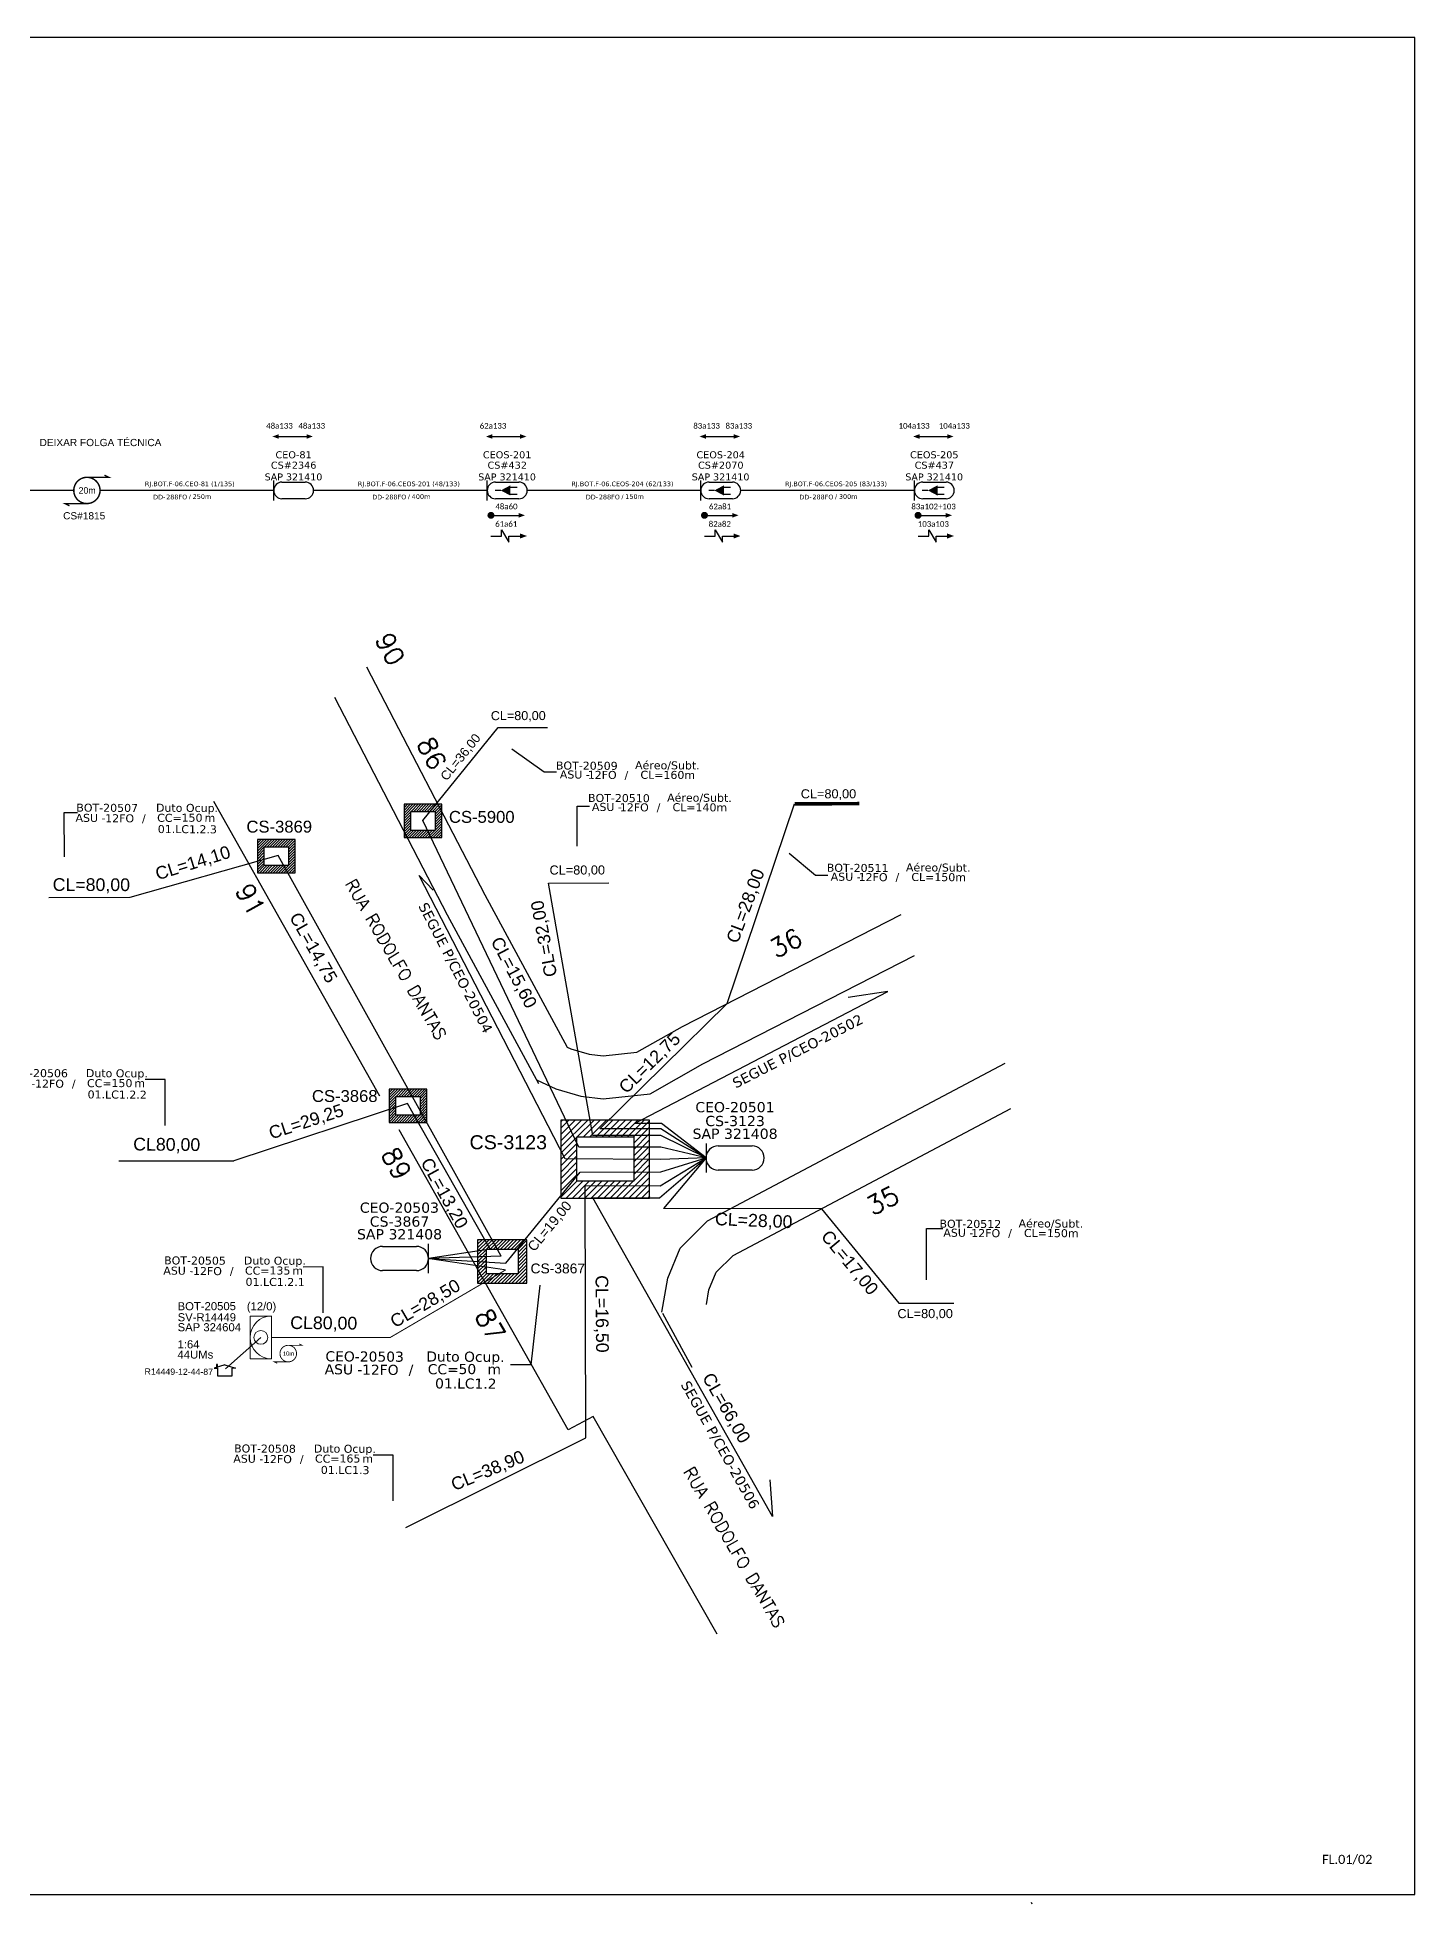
# Model space of a CAD drawing. Header units: metres. Extents: x -1286 to 444, y -503 to 94.
# Drawn here: x -886 to -445, y -503 to 94 of the extents above; entities that cross this region are included whole.
import ezdxf
from ezdxf.enums import TextEntityAlignment as Align

# ---------------------------------------------------------------- set-up
doc = ezdxf.new("R2010")
doc.units = ezdxf.units.M
for name, color, linetype in [('10.1-Caixas Subterrâneas', 5, 'Continuous'), ('20.4-CEOS', 1, 'Continuous'), ('20.5-CABO AÉREO', 1, 'Continuous'), ('20.5-CEO', 1, 'Continuous'), ('CAP a instalar', 1, 'Continuous'), ('CEO', 1, 'Continuous'), ('Folga', 1, 'Continuous'), ('label_cabos', 7, 'Continuous'), ('Legenda', 1, 'Continuous'), ('METRAGEM', 92, 'Continuous'), ('ml', 1, 'Continuous'), ('MUB', 252, 'Continuous'), ('SETA', 7, 'Continuous'), ('Surveys Casinhas', 7, 'Continuous')]:
    doc.layers.add(name, color=color, linetype=linetype)
for name, color, linetype, lineweight in [("20.0-LEGENDA DOS CDO'S", 1, 'Continuous', 0), ('20.1-CDO_INTERIOR', 1, 'Continuous', 0), ('40.1-ETIQUETAS', 1, 'Continuous', 20)]:
    doc.layers.add(name, color=color, linetype=linetype, lineweight=lineweight)
doc.layers.add('DROP DE CLIENTE', color=140, linetype='Continuous', plot=False)
doc.layers.add('EXTRA', color=50, linetype='Continuous', plot=False)
doc.styles.add('ARIAL', font='arial.ttf')
doc.styles.add('ROMANS', font='romans.shx')
doc.styles.add('siredit', font='verdana.ttf')
doc.styles.add('WMF-Calibri0', font='calibri.ttf')
doc.linetypes.add('FENCELINE1', pattern='A,0.25,-0.1,[133,ltypeshp.shx,S=0.1,R=0,X=-0.1,Y=0],-0.1,1', length=1.45)
doc.dimstyles.get("Standard").update_dxf_attribs({"dimtxt": 0.18, "dimasz": 0.18, "dimexe": 0.18, "dimexo": 0.0625, "dimgap": 0.09, "dimtad": 0, "dimtih": 1, "dimtoh": 1, "dimdec": 4, "dimzin": 0, "dimdsep": 46, "dimtxsty": 'Standard', "dimcen": 0.09, "dimadec": 0, "dimazin": 0, "dimtfac": 1, "dimtdec": 4, "dimtofl": 0, "dimtmove": 0, "dimatfit": 3, "dimfxl": 0, "dimtolj": 1, "dimtzin": 0, "dimarcsym": 0})

# ---------------------------------------------------------------- blocks, each defined once
blk = doc.blocks.new('*X72')
at = {"color": 0, "linetype": 'Continuous'}
for p, q in [((-1.25, 0.34099), (-0.49099, 1.1)), ((-1.25, 0.517767), (-0.667767, 1.1)), ((-1.25, 0.694544), (-0.844544, 1.1)), ((-1.25, 0.87132), (-1.02132, 1.1)), ((-1.25, 1.048097), (-1.198097, 1.1)), ((-0.789214, 0.625), (-0.314214, 1.1)), ((-0.612437, 0.625), (-0.137437, 1.1)), ((-0.43566, 0.625), (0.03934, 1.1)), ((-0.258883, 0.625), (0.216117, 1.1)), ((-0.082107, 0.625), (0.392893, 1.1)), ((0.09467, 0.625), (0.56967, 1.1)), ((0.271447, 0.625), (0.746447, 1.1)), ((0.448223, 0.625), (0.923223, 1.1)), ((0.625, 0.625), (1.1, 1.1)), ((0.801777, 0.625), (1.25, 1.073223)), ((-1.25, 0.164214), (-0.8035, 0.610714)), ((0.8035, 0.449947), (1.25, 0.896447)), ((0.8035, 0.27317), (1.25, 0.71967)), ((0.8035, 0.096393), (1.25, 0.542893)), ((-1.25, -0.012563), (-0.8035, 0.433937)), ((-1.25, -0.18934), (-0.8035, 0.25716)), ((-1.25, -0.366117), (-0.8035, 0.080383)), ((0.8035, -0.080383), (1.25, 0.366117)), ((0.8035, -0.25716), (1.25, 0.18934)), ((0.8035, -0.433937), (1.25, 0.012563)), ((-1.25, -0.542893), (-0.8035, -0.096393)), ((-1.25, -0.71967), (-0.8035, -0.27317)), ((-1.25, -0.896447), (-0.8035, -0.449947)), ((0.49099, -1.1), (1.25, -0.34099)), ((0.667767, -1.1), (1.25, -0.517767)), ((0.8035, -0.610714), (1.25, -0.164214)), ((-1.25, -1.073223), (-0.801777, -0.625)), ((-1.1, -1.1), (-0.625, -0.625)), ((-0.923223, -1.1), (-0.448223, -0.625)), ((-0.746447, -1.1), (-0.271447, -0.625)), ((-0.56967, -1.1), (-0.09467, -0.625)), ((-0.392893, -1.1), (0.082107, -0.625)), ((-0.216117, -1.1), (0.258883, -0.625)), ((-0.03934, -1.1), (0.43566, -0.625)), ((0.137437, -1.1), (0.612437, -0.625)), ((0.314214, -1.1), (0.789214, -0.625)), ((0.844544, -1.1), (1.25, -0.694544)), ((1.02132, -1.1), (1.25, -0.87132)), ((1.198097, -1.1), (1.25, -1.048097))]:
    blk.add_line(p, q, dxfattribs=at)
blk = doc.blocks.new('MANHOLE_MQ')
at = {"color": 0, "linetype": 'Continuous'}
for p, q in [((0.00000623, 0.00000569), (-0.00000627, 0.00000569)), ((-0.00000627, 0.00000569), (-0.00000627, -0.00000531)), ((0.00000623, -0.00000531), (0.00000623, 0.00000569)), ((-0.00000404, 0.00000331), (0.00000399, 0.00000331)), ((-0.00000404, -0.00000294), (-0.00000404, 0.00000331)), ((0.00000399, 0.00000331), (0.00000399, -0.00000294)), ((0.00000399, -0.00000294), (-0.00000404, -0.00000294)), ((0.00000399, -0.00000294), (0.00000399, -0.00000294)), ((-0.00000627, -0.00000531), (0.00000623, -0.00000531))]:
    blk.add_line(p, q, dxfattribs=at)
at = {"color": 0, "linetype": 'Continuous', "xscale": 5e-06, "yscale": 5e-06, "zscale": 1e-05}
blk.add_blockref('*X72', (-0.00000002, 0.00000019), dxfattribs=at)
blk = doc.blocks.new('LEGENDA DOS CABOS')
at = {"layer": 'EXTRA', "color": 0, "style": 'siredit'}
for tag, p in [('ID', (4.6, 0.97)), ('XX', (9.03, 0.97))]:
    blk.add_attdef(tag, text='', height=0.48, rotation=359.69, dxfattribs=at).set_placement(p, align=Align.MIDDLE_CENTER)
at = {"layer": 'Legenda', "color": 0, "style": 'siredit'}
for tag, p in [('TIPO_CABO', (1.31, 0)), ('CABO', (4.69, -0.05)), ('/', (6.81, -0.05)), ('METROS', (10.03, -0.05))]:
    blk.add_attdef(tag, text='', height=0.8, rotation=359.69, dxfattribs=at).set_placement(p, align=Align.MIDDLE_CENTER)
blk = doc.blocks.new('SURVEY_SURVEY')
for p, q in [((0, 0.0000127), (-0.0000126, 0.000009)), ((-0.0000126, 0.000009), (-0.0000086, 0.000009)), ((-0.0000086, 0), (-0.0000086, 0.000009)), ((0.0000086, 0), (-0.0000086, 0)), ((0, 0.0000127), (0.0000126, 0.000009)), ((0.0000084, 0.0000132), (0.0000098, 0.0000132)), ((0.0000084, 0.0000103), (0.0000084, 0.0000132)), ((0.0000126, 0.000009), (0.0000086, 0.000009)), ((0.0000086, 0.000009), (0.0000086, 0)), ((0.0000098, 0.0000132), (0.0000098, 0.0000099))]:
    blk.add_line(p, q)
blk = doc.blocks.new('Inst CB DT OCUP CFOA-SM-ASU-120-S-12')
at = {"layer": 'label_cabos', "color": 0, "style": 'siredit'}
for tag, flags, p in [('ID_ATIVIDADE', 3, (1.31, 2.67)), ('FATOR', 1, (11.56, 2.55))]:
    blk.add_attdef(tag, text='', height=1, rotation=359.69, dxfattribs=dict(at, flags=flags)).set_placement(p, align=Align.MIDDLE_CENTER)
for tag, p in [('TIPO_CABO', (1.26, 0)), ('DESTINO_CABO', (3.13, 1.26)), ('CABO', (4.69, -0.05)), ('/', (7.71, -0.05)), ('LANCE', (10.91, 0)), ('TIPO_CABO', (13.11, 1.24)), ('UND', (15.96, 0)), ('FID', (13.15, -1.41))]:
    blk.add_attdef(tag, text='', height=1, rotation=359.69, dxfattribs=at).set_placement(p, align=Align.MIDDLE_CENTER)
blk.add_attdef('QTDE', (12.43, -0.47), '', height=1, rotation=359.69, dxfattribs=at)
blk = doc.blocks.new('ETIQUETA_RS5F')
at = {"layer": '40.1-ETIQUETAS', "color": 0, "style": 'siredit'}
blk.add_text('/', height=1.5, dxfattribs=at).set_placement((1.58, -1.95), align=Align.MIDDLE_RIGHT)
for tag, p in [('ETIQUETA_R_SECUNDARIA', (1.21, 2.1)), ('ETIQUETA_R_PRIMARIA', (1.21, 4.1)), ('F_ATIVAS/F_MORTAS', (1.14, -4.24))]:
    blk.add_attdef(tag, text='', height=1.5, dxfattribs=at).set_placement(p, align=Align.MIDDLE_CENTER)
for tag, p in [('TIPO_CABO', (-6.58, -2.12)), ('CAP_CABO', (0.4, -2.09))]:
    blk.add_attdef(tag, text='', height=1.5, dxfattribs=at).set_placement(p, align=Align.MIDDLE_RIGHT)
blk.add_attdef('METROS', text='', height=1.5, dxfattribs=at).set_placement((2.14, -1.95), align=Align.MIDDLE_LEFT)
for tag, p in [('FUSÃO_1', (0.85, -8.39)), ('FUSÃO_2', (0.85, -10.6)), ('FUSÃO_3', (0.85, -12.93)), ('FUSÃO_4', (0.85, -15.14)), ('FUSÃO_5', (0.85, -17.16))]:
    blk.add_attdef(tag, text='', height=1.5, dxfattribs=at).set_placement(p, align=Align.CENTER)
blk = doc.blocks.new('A$C07E14978')
at = {"layer": 'Folga', "color": 0, "const_width": 0.146}
blk.add_lwpolyline([(2.23, 2.92, 1.000012), (2.23, 0.28, 0.999978)], format="xyb", close=True, dxfattribs=at)
at = {"layer": 'Folga', "color": 0, "const_width": 0.137}
for points in [[(2.23, 2.92), (4.42, 2.92), (3.98, 3.13)], [(2.23, 0.28), (0.03, 0.28), (0.47, 0.06)]]:
    blk.add_lwpolyline(points, dxfattribs=at)
at = {"layer": 'Folga', "color": 0}
blk.add_text('10m', height=0.659, dxfattribs=at).set_placement((1.38, 1.27))

msp = doc.modelspace()

# ---------------------------------------------------------------- linework, layer by layer
msp.add_lwpolyline([(-1286.07, -499.81), (-445.07, -499.81), (-445.07, 94.19), (-1286.07, 94.19)], close=True)
at = {"color": 7}
for points in [[(-808.51, -33.48), (-799.64, -33.48)], [(-740.18, -33.48), (-731.31, -33.48)], [(-671.84, -33.48), (-662.98, -33.48)], [(-603.51, -33.48), (-594.64, -33.48)], [(-740.64, -58.7), (-731.77, -58.7)], [(-672.3, -58.7), (-663.44, -58.7)], [(-603.97, -58.7), (-595.1, -58.7)], [(-737.24, -65.31), (-737.24, -63.35), (-734.89, -67.27), (-734.89, -65.31)], [(-668.91, -65.31), (-668.91, -63.35), (-666.56, -67.27), (-666.56, -65.31)], [(-600.57, -65.31), (-600.57, -63.35), (-598.22, -67.27), (-598.22, -65.31)]]:
    msp.add_lwpolyline(points, dxfattribs=at)
for points, const_width in [([(-869.91, -46.54, 1.000012), (-869.91, -54.94, 0.999978)], 0.467), ([(-741.19, -58.7, 1), (-740.08, -58.7, 1)], 1.11), ([(-672.86, -58.7, 1), (-671.75, -58.7, 1)], 1.11), ([(-604.53, -58.7, 1), (-603.41, -58.7, 1)], 1.11)]:
    msp.add_lwpolyline(points, format="xyb", close=True, dxfattribs=dict(at, const_width=const_width))
at = {"color": 7, "const_width": 0.438}
for points in [[(-869.91, -46.54), (-862.91, -46.54), (-864.31, -45.84)], [(-869.91, -54.94), (-876.91, -54.94), (-875.51, -55.64)]]:
    msp.add_lwpolyline(points, dxfattribs=at)
at = {"layer": '20.1-CDO_INTERIOR', "color": 1, "lineweight": 18}
msp.add_lwpolyline([(-817.69, -328.53), (-817.7, -314.8), (-810.83, -314.8), (-810.82, -328.53)], close=True, dxfattribs=at)
msp.add_circle((-814.26, -321.66), 2.2, dxfattribs=at)
msp.add_arc((-810.83, -321.66), 6.87, 90.02759, 270.02759, dxfattribs=at)
at = {"layer": '20.4-CEOS', "color": 7}
for p, q in [((-807.49, -48.08), (-800.03, -48.08)), ((-800.03, -53.4), (-807.49, -53.4)), ((-739.16, -48.08), (-731.7, -48.08)), ((-731.7, -53.4), (-739.16, -53.4)), ((-670.83, -48.08), (-663.37, -48.08)), ((-663.37, -53.4), (-670.83, -53.4)), ((-602.49, -48.08), (-595.03, -48.08)), ((-595.03, -53.4), (-602.49, -53.4))]:
    msp.add_line(p, q, dxfattribs=at)
for points in [[(-810.15, -53.95), (-810.15, -47.53)], [(-741.82, -53.95), (-741.82, -47.53)], [(-673.48, -53.95), (-673.48, -47.53)], [(-605.15, -53.95), (-605.15, -47.53)], [(-737.49, -50.74), (-739.28, -50.74)], [(-734.55, -49.69), (-732.28, -49.69)], [(-734.55, -51.9), (-732.28, -51.9)], [(-669.15, -50.74), (-670.95, -50.74)], [(-666.21, -49.69), (-663.95, -49.69)], [(-666.21, -51.9), (-663.95, -51.9)], [(-600.82, -50.74), (-602.62, -50.74)], [(-597.88, -49.69), (-595.61, -49.69)], [(-597.88, -51.9), (-595.61, -51.9)]]:
    msp.add_lwpolyline(points, dxfattribs=at)
for points in [[(-737.49, -50.74, 0, 3.28, 0), (-734.41, -50.74, 3.28, 3.28, 0)], [(-669.15, -50.74, 0, 3.28, 0), (-666.08, -50.74, 3.28, 3.28, 0)], [(-600.82, -50.74, 0, 3.28, 0), (-597.74, -50.74, 3.28, 3.28, 0)]]:
    msp.add_lwpolyline(points, format="xyseb", dxfattribs=at)
for centre, start, end in [((-807.49, -50.74), 90, 270), ((-800.03, -50.74), 270, 90), ((-739.16, -50.74), 90, 270), ((-731.7, -50.74), 270, 90), ((-670.83, -50.74), 90, 270), ((-663.37, -50.74), 270, 90), ((-602.49, -50.74), 90, 270), ((-595.03, -50.74), 270, 90)]:
    msp.add_arc(centre, 2.66, start, end, dxfattribs=at)
at = {"layer": '20.5-CABO AÉREO', "color": 7, "ltscale": 8, "const_width": 0.444}
for points in [[(-929.66, -50.74), (-874.11, -50.74)], [(-865.71, -50.74), (-810.15, -50.74)], [(-797.37, -50.74), (-741.82, -50.74)], [(-729.04, -50.74), (-673.48, -50.74)], [(-660.71, -50.74), (-605.15, -50.74)]]:
    msp.add_lwpolyline(points, dxfattribs=at)
at = {"layer": '20.5-CEO', "color": 7}
for p, q in [((-667.94, -260.39), (-657.1, -260.39)), ((-657.1, -268.12), (-667.94, -268.12))]:
    msp.add_line(p, q, dxfattribs=at)
at = {"layer": '20.5-CEO', "color": 5}
for p, q in [((-775.3, -292.54), (-764.46, -292.54)), ((-764.46, -300.28), (-775.3, -300.28))]:
    msp.add_line(p, q, dxfattribs=at)
at = {"layer": '20.5-CEO', "color": 7}
msp.add_lwpolyline([(-671.81, -259.59), (-671.81, -268.92)], dxfattribs=at)
at = {"layer": '20.5-CEO', "color": 5}
msp.add_lwpolyline([(-760.59, -301.07), (-760.59, -291.75)], dxfattribs=at)
at = {"layer": '20.5-CEO', "color": 7}
for centre, start, end in [((-667.94, -264.26), 90, 270), ((-657.1, -264.26), 270, 90)]:
    msp.add_arc(centre, 3.87, start, end, dxfattribs=at)
at = {"layer": '20.5-CEO', "color": 5}
for centre, start, end in [((-775.3, -296.41), 90, 270), ((-764.46, -296.41), 270, 90)]:
    msp.add_arc(centre, 3.87, start, end, dxfattribs=at)
at = {"layer": 'CAP a instalar', "color": 7, "ltscale": 5}
for points in [[(-762.4, -156.27), (-738.35, -126.61), (-722.52, -126.61)], [(-671.81, -264.26), (-686.29, -254.93), (-705.83, -254.9), (-665.02, -214.83), (-643.49, -151.01)], [(-671.81, -264.26), (-686.3, -260.78), (-712.54, -260.78), (-762.4, -156.27)], [(-808.73, -167.48), (-856.14, -180.94)], [(-737.31, -295.65), (-808.73, -167.48)], [(-671.81, -264.26), (-686.3, -264.75), (-716.87, -264.52), (-763.64, -173.93), (-759.12, -178.55)], [(-671.81, -264.26), (-686.29, -257.05), (-707.99, -257.02), (-722.27, -176.31), (-702.91, -176.28)], [(-856.14, -180.94), (-882.08, -181.01)], [(-671.81, -264.26), (-686.09, -253.2), (-694.73, -253.2), (-613.64, -210.96), (-626.38, -212.95)], [(-740.89, -293.42), (-767.31, -246.79), (-822.87, -265.13)], [(-859.67, -265.18), (-822.87, -265.13), (-822.87, -265.13)], [(-712.1, -268.77), (-686.3, -268.72), (-671.81, -264.26)], [(-710.49, -273.04), (-686.45, -273.13), (-671.81, -264.26)], [(-708.05, -277.01), (-686.67, -277.01), (-671.81, -264.26)], [(-671.81, -264.26), (-685.39, -280.46)], [(-767.89, -382.43), (-710.23, -353.8), (-710.49, -273.04)], [(-760.59, -296.41), (-735.88, -297.86), (-712.1, -268.77)], [(-651.39, -367.15), (-650.59, -378.96), (-708.05, -277.01)], [(-634.89, -280.48), (-685.39, -280.46)], [(-634.89, -280.48), (-610.14, -310.65)], [(-740.89, -293.42), (-760.59, -296.41)], [(-737.31, -295.65), (-760.59, -296.41)], [(-610.14, -310.65), (-592.52, -310.68)]]:
    msp.add_lwpolyline(points, dxfattribs=at)
at = {"layer": 'CAP a instalar', "color": 7, "linetype": 'FENCELINE1', "ltscale": 5, "const_width": 1.13}
msp.add_lwpolyline([(-643.49, -151.01), (-622.76, -150.9)], dxfattribs=at)
at = {"layer": 'CAP a instalar', "color": 7, "ltscale": 5, "const_width": 1.35}
for points in [[(-686.67, -277.01), (-686.67, -277.01)], [(-685.39, -280.46), (-685.39, -280.46)], [(-735.88, -297.86), (-735.88, -297.86)], [(-735.9, -300.04), (-735.9, -300.04)], [(-735.9, -300.04), (-735.9, -300.04)], [(-735.18, -301.8), (-735.18, -301.8)]]:
    msp.add_lwpolyline(points, dxfattribs=at)
at = {"layer": 'CAP a instalar', "color": 1, "linetype": 'FENCELINE1', "ltscale": 7, "const_width": 0.316}
for points in [[(-735.9, -300.04), (-760.59, -296.41)], [(-772.85, -321.66), (-735.9, -300.04)], [(-810.83, -321.66), (-772.85, -321.66)]]:
    msp.add_lwpolyline(points, dxfattribs=at)
at = {"layer": 'DROP DE CLIENTE'}
msp.add_lwpolyline([(-825.61, -331.67), (-814.26, -321.66)], dxfattribs=at)
at = {"layer": 'MUB'}
for points in [[(-780.43, -107.18), (-742.56, -180.09), (-716.22, -228.8)], [(-790.72, -116.91), (-754.6, -186.47), (-725.4, -240.47)], [(-776.14, -244.44), (-829.27, -150.27)], [(-716.22, -228.8), (-715.05, -229.33), (-709.18, -231.1), (-704.72, -231.6), (-693.91, -230.46), (-679.36, -222.16), (-609.4, -186.42)], [(-726.08, -239.27), (-719.88, -242.11), (-711.92, -244.51), (-704.76, -245.31), (-689.64, -243.71), (-672.88, -234.15), (-605.09, -199.52)], [(-685.92, -313.54), (-684.04, -302.66), (-680.08, -293.1), (-671.32, -284.34), (-576.09, -233.95)], [(-671.69, -311.17), (-670.87, -306.47), (-668.53, -300.82), (-663.14, -295.43), (-574.27, -248.41)], [(-715.92, -351.18), (-770.05, -255.23)], [(-685.72, -313.86), (-676.31, -331.16)], [(-668.26, -416.6), (-707.92, -346.98), (-715.92, -351.18)], [(-567.81, -502.27), (-567.54, -502.77)]]:
    msp.add_lwpolyline(points, dxfattribs=at)
at = {"layer": 'SETA', "color": 7}
for points in [[(-740.64, -65.31), (-737.24, -65.31)], [(-734.89, -65.31), (-731.34, -65.31)], [(-672.3, -65.31), (-668.91, -65.31)], [(-666.56, -65.31), (-663.01, -65.31)], [(-603.97, -65.31), (-600.57, -65.31)], [(-598.22, -65.31), (-594.68, -65.31)]]:
    msp.add_lwpolyline(points, dxfattribs=at)
for points in [[(-808.51, -34.22), (-810.55, -33.49), (-808.51, -32.74)], [(-799.65, -32.74), (-797.61, -33.47), (-799.64, -34.22)], [(-740.17, -34.22), (-742.21, -33.49), (-740.18, -32.74)], [(-731.31, -32.74), (-729.27, -33.47), (-731.31, -34.22)], [(-671.84, -34.22), (-673.88, -33.49), (-671.85, -32.74)], [(-662.98, -32.74), (-660.94, -33.47), (-662.97, -34.22)], [(-603.51, -34.22), (-605.55, -33.49), (-603.51, -32.74)], [(-594.65, -32.74), (-592.61, -33.47), (-594.64, -34.22)], [(-731.77, -57.96), (-729.73, -58.69), (-731.77, -59.44)], [(-663.44, -57.96), (-661.4, -58.69), (-663.43, -59.44)], [(-595.11, -57.96), (-593.07, -58.69), (-595.1, -59.44)], [(-731.34, -64.5), (-729.1, -65.31), (-731.34, -66.13)], [(-663.01, -64.5), (-660.77, -65.31), (-663.01, -66.13)], [(-594.68, -64.5), (-592.44, -65.31), (-594.68, -66.13)]]:
    msp.add_solid(points, dxfattribs=at)

# ---------------------------------------------------------------- block references
at = {"layer": '10.1-Caixas Subterrâneas', "color": 30, "rotation": 180.0000000000633}
for p, xscale, yscale, zscale in [((-762.4, -156.27), 966572.8096411716, 966572.8096411716, 966572.8096411716), ((-809.29, -167.55), 966572.8096411716, 966572.8096411716, 966572.8096411716), ((-767.17, -247.38), 966572.8096411716, 966572.8096411716, 966572.8096411716), ((-704.13, -264.18), 2272434.127833682, 2272434.127833682, 2272434.127833682), ((-737.05, -297.14), 1264558.058955003, 1264558.058955003, 1264558.058955003)]:
    msp.add_blockref('MANHOLE_MQ', p, dxfattribs=dict(at, xscale=xscale, yscale=yscale, zscale=zscale))
at = {"layer": '40.1-ETIQUETAS', "color": 7}
ref = msp.add_blockref('ETIQUETA_RS5F', (-838.21, -50.74), dxfattribs=at)
ref.add_attrib('ETIQUETA_R_SECUNDARIA', 'RJ.BOT.F-06.CEO-81 (1/135)', dxfattribs={"color": 0, "height": 1.5, "style": 'siredit'}).set_placement((-837, -48.64), align=Align.MIDDLE_CENTER)
ref.add_attrib('TIPO_CABO', 'DD-', dxfattribs={"color": 0, "height": 1.5, "style": 'siredit'}).set_placement((-844.8, -52.86), align=Align.MIDDLE_RIGHT)
ref.add_attrib('CAP_CABO', '288FO', dxfattribs={"color": 0, "height": 1.5, "style": 'siredit'}).set_placement((-837.82, -52.83), align=Align.MIDDLE_RIGHT)
ref.add_attrib('METROS', '250m', dxfattribs={"color": 0, "height": 1.5, "style": 'siredit'}).set_placement((-836.07, -52.69), align=Align.MIDDLE_LEFT)
ref = msp.add_blockref('ETIQUETA_RS5F', (-768.11, -50.74), dxfattribs=at)
ref.add_attrib('ETIQUETA_R_SECUNDARIA', 'RJ.BOT.F-06.CEOS-201 (48/133)', dxfattribs={"color": 0, "height": 1.5, "style": 'siredit'}).set_placement((-766.9, -48.64), align=Align.MIDDLE_CENTER)
ref.add_attrib('TIPO_CABO', 'DD-', dxfattribs={"color": 0, "height": 1.5, "style": 'siredit'}).set_placement((-774.7, -52.86), align=Align.MIDDLE_RIGHT)
ref.add_attrib('CAP_CABO', '288FO', dxfattribs={"color": 0, "height": 1.5, "style": 'siredit'}).set_placement((-767.72, -52.83), align=Align.MIDDLE_RIGHT)
ref.add_attrib('METROS', '400m', dxfattribs={"color": 0, "height": 1.5, "style": 'siredit'}).set_placement((-765.97, -52.69), align=Align.MIDDLE_LEFT)
ref = msp.add_blockref('ETIQUETA_RS5F', (-699.78, -50.74), dxfattribs=at)
ref.add_attrib('ETIQUETA_R_SECUNDARIA', 'RJ.BOT.F-06.CEOS-204 (62/133)', dxfattribs={"color": 0, "height": 1.5, "style": 'siredit'}).set_placement((-698.57, -48.64), align=Align.MIDDLE_CENTER)
ref.add_attrib('TIPO_CABO', 'DD-', dxfattribs={"color": 0, "height": 1.5, "style": 'siredit'}).set_placement((-706.37, -52.86), align=Align.MIDDLE_RIGHT)
ref.add_attrib('CAP_CABO', '288FO', dxfattribs={"color": 0, "height": 1.5, "style": 'siredit'}).set_placement((-699.38, -52.83), align=Align.MIDDLE_RIGHT)
ref.add_attrib('METROS', '150m', dxfattribs={"color": 0, "height": 1.5, "style": 'siredit'}).set_placement((-697.64, -52.69), align=Align.MIDDLE_LEFT)
ref = msp.add_blockref('ETIQUETA_RS5F', (-631.45, -50.74), dxfattribs=at)
ref.add_attrib('ETIQUETA_R_SECUNDARIA', 'RJ.BOT.F-06.CEOS-205 (83/133)', dxfattribs={"color": 0, "height": 1.5, "style": 'siredit'}).set_placement((-630.23, -48.64), align=Align.MIDDLE_CENTER)
ref.add_attrib('TIPO_CABO', 'DD-', dxfattribs={"color": 0, "height": 1.5, "style": 'siredit'}).set_placement((-638.03, -52.86), align=Align.MIDDLE_RIGHT)
ref.add_attrib('CAP_CABO', '288FO', dxfattribs={"color": 0, "height": 1.5, "style": 'siredit'}).set_placement((-631.05, -52.83), align=Align.MIDDLE_RIGHT)
ref.add_attrib('METROS', '300m', dxfattribs={"color": 0, "height": 1.5, "style": 'siredit'}).set_placement((-629.3, -52.69), align=Align.MIDDLE_LEFT)
at = {"layer": 'Folga', "xscale": 2.006958307478562, "yscale": 2.006958307478562, "zscale": 2.006958307478562}
msp.add_blockref('A$C07E14978', (-809.96, -330.03), dxfattribs=at)
at = {"layer": 'label_cabos', "color": 0, "lineweight": 0}
ref = msp.add_blockref('LEGENDA DOS CABOS', (-720.82, -142.94), dxfattribs=dict(at, xscale=2.560149513035172, yscale=2.560149513035172, zscale=3.231417773778742))
ref.add_attrib('ID', 'BOT-20509', dxfattribs={"color": 0, "height": 2.56, "rotation": 359.69001, "style": 'siredit'}).set_placement((-709.97, -138.77), align=Align.MIDDLE_CENTER)
ref.add_attrib('CABO', '12FO', dxfattribs={"color": 0, "height": 2.56, "rotation": 359.69001, "style": 'siredit'}).set_placement((-705.04, -141.72), align=Align.MIDDLE_CENTER)
ref.add_attrib('METROS', 'CL=160m', dxfattribs={"color": 0, "height": 2.56, "rotation": 359.69001, "style": 'siredit'}).set_placement((-684.06, -141.72), align=Align.MIDDLE_CENTER)
ref.add_attrib('XX', 'Aéreo/Subt.', dxfattribs={"color": 0, "height": 2.5601, "rotation": 359.69001, "style": 'siredit'}).set_placement((-684.19, -138.66), align=Align.MIDDLE_CENTER)
ref.add_attrib('/', '/', dxfattribs={"color": 0, "height": 2.56, "rotation": 359.69001, "style": 'siredit'}).set_placement((-697.29, -141.72), align=Align.MIDDLE_CENTER)
ref.add_attrib('TIPO_CABO', 'ASU -', dxfattribs={"color": 0, "height": 2.56, "rotation": 359.69001, "style": 'siredit'}).set_placement((-713.8, -141.6), align=Align.MIDDLE_CENTER)
ref = msp.add_blockref('LEGENDA DOS CABOS', (-710.55, -153.31), dxfattribs=dict(at, xscale=2.560149513035172, yscale=2.560149513035172, zscale=3.231417773778742))
ref.add_attrib('ID', 'BOT-20510', dxfattribs={"color": 0, "height": 2.56, "rotation": 359.69001, "style": 'siredit'}).set_placement((-699.69, -149.13), align=Align.MIDDLE_CENTER)
ref.add_attrib('CABO', '12FO', dxfattribs={"color": 0, "height": 2.56, "rotation": 359.69001, "style": 'siredit'}).set_placement((-694.77, -152.09), align=Align.MIDDLE_CENTER)
ref.add_attrib('METROS', 'CL=140m', dxfattribs={"color": 0, "height": 2.56, "rotation": 359.69001, "style": 'siredit'}).set_placement((-673.79, -152.09), align=Align.MIDDLE_CENTER)
ref.add_attrib('XX', 'Aéreo/Subt.', dxfattribs={"color": 0, "height": 2.5601, "rotation": 359.69001, "style": 'siredit'}).set_placement((-673.92, -149.02), align=Align.MIDDLE_CENTER)
ref.add_attrib('/', '/', dxfattribs={"color": 0, "height": 2.56, "rotation": 359.69001, "style": 'siredit'}).set_placement((-687.01, -152.09), align=Align.MIDDLE_CENTER)
ref.add_attrib('TIPO_CABO', 'ASU -', dxfattribs={"color": 0, "height": 2.56, "rotation": 359.69001, "style": 'siredit'}).set_placement((-703.53, -151.97), align=Align.MIDDLE_CENTER)
ref = msp.add_blockref('Inst CB DT OCUP CFOA-SM-ASU-120-S-12', (-871.44, -155.47), dxfattribs=dict(at, xscale=2.560149513035172, yscale=2.560149513035172, zscale=2.560149513035172))
ref.add_attrib('DESTINO_CABO', 'BOT-20507', dxfattribs={"color": 0, "height": 2.56, "rotation": 359.69001, "style": 'siredit'}).set_placement((-863.42, -152.24), align=Align.MIDDLE_CENTER)
ref.add_attrib('CABO', '12FO', dxfattribs={"color": 0, "height": 2.56, "rotation": 359.69001, "style": 'siredit'}).set_placement((-859.44, -155.6), align=Align.MIDDLE_CENTER)
ref.add_attrib('TIPO_CABO', 'Duto Ocup.', dxfattribs={"color": 0, "height": 2.56, "rotation": 359.69001, "style": 'siredit'}).set_placement((-837.88, -152.28), align=Align.MIDDLE_CENTER)
ref.add_attrib('/', '/', dxfattribs={"color": 0, "height": 2.56, "rotation": 359.69001, "style": 'siredit'}).set_placement((-851.69, -155.6), align=Align.MIDDLE_CENTER)
ref.add_attrib('TIPO_CABO', 'ASU - ', dxfattribs={"color": 0, "height": 2.56, "rotation": 359.69001, "style": 'siredit'}).set_placement((-868.21, -155.48), align=Align.MIDDLE_CENTER)
ref.add_attrib('FID', '01.LC1.2.3', dxfattribs={"color": 0, "height": 2.56, "rotation": 359.69001, "style": 'siredit'}).set_placement((-837.78, -159.09), align=Align.MIDDLE_CENTER)
ref.add_attrib('LANCE', 'CC=', dxfattribs={"color": 0, "height": 2.56, "rotation": 359.69001, "style": 'siredit'}).set_placement((-843.51, -155.46), align=Align.MIDDLE_CENTER)
ref.add_attrib('QTDE', '150', (-839.62, -156.68), dxfattribs={"color": 0, "height": 2.56, "rotation": 359.69001, "style": 'siredit'})
ref.add_attrib('UND', 'm', dxfattribs={"color": 0, "height": 2.56, "rotation": 359.69001, "style": 'siredit'}).set_placement((-830.57, -155.46), align=Align.MIDDLE_CENTER)
ref = msp.add_blockref('LEGENDA DOS CABOS', (-634.14, -175.64), dxfattribs=dict(at, xscale=2.560149513035172, yscale=2.560149513035172, zscale=3.231417773778742))
ref.add_attrib('ID', 'BOT-20511', dxfattribs={"color": 0, "height": 2.56, "rotation": 359.69001, "style": 'siredit'}).set_placement((-623.29, -171.47), align=Align.MIDDLE_CENTER)
ref.add_attrib('CABO', '12FO', dxfattribs={"color": 0, "height": 2.56, "rotation": 359.69001, "style": 'siredit'}).set_placement((-618.36, -174.42), align=Align.MIDDLE_CENTER)
ref.add_attrib('METROS', 'CL=150m', dxfattribs={"color": 0, "height": 2.56, "rotation": 359.69001, "style": 'siredit'}).set_placement((-597.38, -174.42), align=Align.MIDDLE_CENTER)
ref.add_attrib('XX', 'Aéreo/Subt.', dxfattribs={"color": 0, "height": 2.5601, "rotation": 359.69001, "style": 'siredit'}).set_placement((-597.51, -171.35), align=Align.MIDDLE_CENTER)
ref.add_attrib('/', '/', dxfattribs={"color": 0, "height": 2.56, "rotation": 359.69001, "style": 'siredit'}).set_placement((-610.61, -174.42), align=Align.MIDDLE_CENTER)
ref.add_attrib('TIPO_CABO', 'ASU -', dxfattribs={"color": 0, "height": 2.56, "rotation": 359.69001, "style": 'siredit'}).set_placement((-627.13, -174.3), align=Align.MIDDLE_CENTER)
ref = msp.add_blockref('Inst CB DT OCUP CFOA-SM-ASU-120-S-12', (-893.88, -240.35), dxfattribs=dict(at, xscale=2.560149513035172, yscale=2.560149513035172, zscale=2.560149513035172))
ref.add_attrib('DESTINO_CABO', 'BOT-20506', dxfattribs={"color": 0, "height": 2.56, "rotation": 359.69001, "style": 'siredit'}).set_placement((-885.86, -237.11), align=Align.MIDDLE_CENTER)
ref.add_attrib('CABO', '12FO', dxfattribs={"color": 0, "height": 2.56, "rotation": 359.69001, "style": 'siredit'}).set_placement((-881.88, -240.48), align=Align.MIDDLE_CENTER)
ref.add_attrib('TIPO_CABO', 'Duto Ocup.', dxfattribs={"color": 0, "height": 2.56, "rotation": 359.69001, "style": 'siredit'}).set_placement((-860.32, -237.16), align=Align.MIDDLE_CENTER)
ref.add_attrib('/', '/', dxfattribs={"color": 0, "height": 2.56, "rotation": 359.69001, "style": 'siredit'}).set_placement((-874.13, -240.48), align=Align.MIDDLE_CENTER)
ref.add_attrib('TIPO_CABO', 'ASU - ', dxfattribs={"color": 0, "height": 2.56, "rotation": 359.69001, "style": 'siredit'}).set_placement((-890.64, -240.36), align=Align.MIDDLE_CENTER)
ref.add_attrib('FID', '01.LC1.2.2', dxfattribs={"color": 0, "height": 2.56, "rotation": 359.69001, "style": 'siredit'}).set_placement((-860.22, -243.97), align=Align.MIDDLE_CENTER)
ref.add_attrib('LANCE', 'CC=', dxfattribs={"color": 0, "height": 2.56, "rotation": 359.69001, "style": 'siredit'}).set_placement((-865.95, -240.34), align=Align.MIDDLE_CENTER)
ref.add_attrib('QTDE', '150', (-862.06, -241.56), dxfattribs={"color": 0, "height": 2.56, "rotation": 359.69001, "style": 'siredit'})
ref.add_attrib('UND', 'm', dxfattribs={"color": 0, "height": 2.56, "rotation": 359.69001, "style": 'siredit'}).set_placement((-853.01, -240.34), align=Align.MIDDLE_CENTER)
ref = msp.add_blockref('LEGENDA DOS CABOS', (-598.1, -289.5), dxfattribs=dict(at, xscale=2.560149513035172, yscale=2.560149513035172, zscale=3.231417773778742))
ref.add_attrib('ID', 'BOT-20512', dxfattribs={"color": 0, "height": 2.56, "rotation": 359.69001, "style": 'siredit'}).set_placement((-587.24, -285.33), align=Align.MIDDLE_CENTER)
ref.add_attrib('CABO', '12FO', dxfattribs={"color": 0, "height": 2.56, "rotation": 359.69001, "style": 'siredit'}).set_placement((-582.32, -288.29), align=Align.MIDDLE_CENTER)
ref.add_attrib('METROS', 'CL=150m', dxfattribs={"color": 0, "height": 2.56, "rotation": 359.69001, "style": 'siredit'}).set_placement((-561.34, -288.29), align=Align.MIDDLE_CENTER)
ref.add_attrib('XX', 'Aéreo/Subt.', dxfattribs={"color": 0, "height": 2.5601, "rotation": 359.69001, "style": 'siredit'}).set_placement((-561.47, -285.22), align=Align.MIDDLE_CENTER)
ref.add_attrib('/', '/', dxfattribs={"color": 0, "height": 2.56, "rotation": 359.69001, "style": 'siredit'}).set_placement((-574.56, -288.29), align=Align.MIDDLE_CENTER)
ref.add_attrib('TIPO_CABO', 'ASU -', dxfattribs={"color": 0, "height": 2.56, "rotation": 359.69001, "style": 'siredit'}).set_placement((-591.08, -288.17), align=Align.MIDDLE_CENTER)
ref = msp.add_blockref('Inst CB DT OCUP CFOA-SM-ASU-120-S-12', (-843.34, -300.29), dxfattribs=dict(at, xscale=2.560149513035172, yscale=2.560149513035172, zscale=2.560149513035172))
ref.add_attrib('DESTINO_CABO', 'BOT-20505', dxfattribs={"color": 0, "height": 2.56, "rotation": 359.69001, "style": 'siredit'}).set_placement((-835.32, -297.06), align=Align.MIDDLE_CENTER)
ref.add_attrib('CABO', '12FO', dxfattribs={"color": 0, "height": 2.56, "rotation": 359.69001, "style": 'siredit'}).set_placement((-831.34, -300.42), align=Align.MIDDLE_CENTER)
ref.add_attrib('TIPO_CABO', 'Duto Ocup.', dxfattribs={"color": 0, "height": 2.56, "rotation": 359.69001, "style": 'siredit'}).set_placement((-809.78, -297.1), align=Align.MIDDLE_CENTER)
ref.add_attrib('/', '/', dxfattribs={"color": 0, "height": 2.56, "rotation": 359.69001, "style": 'siredit'}).set_placement((-823.59, -300.42), align=Align.MIDDLE_CENTER)
ref.add_attrib('TIPO_CABO', 'ASU - ', dxfattribs={"color": 0, "height": 2.56, "rotation": 359.69001, "style": 'siredit'}).set_placement((-840.11, -300.3), align=Align.MIDDLE_CENTER)
ref.add_attrib('FID', '01.LC1.2.1', dxfattribs={"color": 0, "height": 2.56, "rotation": 359.69001, "style": 'siredit'}).set_placement((-809.68, -303.91), align=Align.MIDDLE_CENTER)
ref.add_attrib('LANCE', 'CC=', dxfattribs={"color": 0, "height": 2.56, "rotation": 359.69001, "style": 'siredit'}).set_placement((-815.41, -300.29), align=Align.MIDDLE_CENTER)
ref.add_attrib('QTDE', '135', (-811.52, -301.51), dxfattribs={"color": 0, "height": 2.56, "rotation": 359.69001, "style": 'siredit'})
ref.add_attrib('UND', 'm', dxfattribs={"color": 0, "height": 2.56, "rotation": 359.69001, "style": 'siredit'}).set_placement((-802.47, -300.29), align=Align.MIDDLE_CENTER)
ref = msp.add_blockref('Inst CB DT OCUP CFOA-SM-ASU-120-S-12', (-791.16, -331.83), dxfattribs=dict(at, xscale=3.231434647685978, yscale=3.231434647685978, zscale=9.406731998306553))
ref.add_attrib('DESTINO_CABO', 'CEO-20503', dxfattribs={"color": 0, "height": 3.231, "rotation": 359.69001, "style": 'siredit', "oblique": 360}).set_placement((-781.04, -327.75), align=Align.MIDDLE_CENTER)
ref.add_attrib('CABO', '12FO', dxfattribs={"color": 0, "height": 3.231, "rotation": 359.69001, "style": 'siredit', "oblique": 360}).set_placement((-776.02, -332), align=Align.MIDDLE_CENTER)
ref.add_attrib('TIPO_CABO', 'Duto Ocup.', dxfattribs={"color": 0, "height": 3.231, "rotation": 359.69001, "style": 'siredit', "oblique": 360}).set_placement((-748.8, -327.81), align=Align.MIDDLE_CENTER)
ref.add_attrib('/', '/', dxfattribs={"color": 0, "height": 3.23, "rotation": 359.69001, "style": 'siredit', "oblique": 360}).set_placement((-766.23, -332), align=Align.MIDDLE_CENTER)
ref.add_attrib('TIPO_CABO', 'ASU - ', dxfattribs={"color": 0, "height": 3.231, "rotation": 359.69001, "style": 'siredit', "oblique": 360}).set_placement((-787.08, -331.85), align=Align.MIDDLE_CENTER)
ref.add_attrib('FID', '01.LC1.2', dxfattribs={"color": 0, "height": 3.231, "rotation": 359.69001, "style": 'siredit', "oblique": 360}).set_placement((-748.67, -336.4), align=Align.MIDDLE_CENTER)
ref.add_attrib('LANCE', 'CC=', dxfattribs={"color": 0, "height": 3.231, "rotation": 359.69001, "style": 'siredit', "oblique": 360}).set_placement((-755.91, -331.83), align=Align.MIDDLE_CENTER)
ref.add_attrib('QTDE', '50', (-751, -333.36), dxfattribs={"color": 0, "height": 3.231, "rotation": 359.69001, "style": 'siredit', "oblique": 360})
ref.add_attrib('UND', 'm', dxfattribs={"color": 0, "height": 3.23, "rotation": 359.69001, "style": 'siredit', "oblique": 360}).set_placement((-739.57, -331.83), align=Align.MIDDLE_CENTER)
ref = msp.add_blockref('Inst CB DT OCUP CFOA-SM-ASU-120-S-12', (-820.94, -360.44), dxfattribs=dict(at, xscale=2.560149513035172, yscale=2.560149513035172, zscale=2.560149513035172))
ref.add_attrib('DESTINO_CABO', 'BOT-20508', dxfattribs={"color": 0, "height": 2.56, "rotation": 359.69001, "style": 'siredit'}).set_placement((-812.93, -357.21), align=Align.MIDDLE_CENTER)
ref.add_attrib('CABO', '12FO', dxfattribs={"color": 0, "height": 2.56, "rotation": 359.69001, "style": 'siredit'}).set_placement((-808.95, -360.57), align=Align.MIDDLE_CENTER)
ref.add_attrib('TIPO_CABO', 'Duto Ocup.', dxfattribs={"color": 0, "height": 2.56, "rotation": 359.69001, "style": 'siredit'}).set_placement((-787.38, -357.25), align=Align.MIDDLE_CENTER)
ref.add_attrib('/', '/', dxfattribs={"color": 0, "height": 2.56, "rotation": 359.69001, "style": 'siredit'}).set_placement((-801.19, -360.57), align=Align.MIDDLE_CENTER)
ref.add_attrib('TIPO_CABO', 'ASU - ', dxfattribs={"color": 0, "height": 2.56, "rotation": 359.69001, "style": 'siredit'}).set_placement((-817.71, -360.45), align=Align.MIDDLE_CENTER)
ref.add_attrib('FID', '01.LC1.3', dxfattribs={"color": 0, "height": 2.56, "rotation": 359.69001, "style": 'siredit'}).set_placement((-787.28, -364.06), align=Align.MIDDLE_CENTER)
ref.add_attrib('LANCE', 'CC=', dxfattribs={"color": 0, "height": 2.56, "rotation": 359.69001, "style": 'siredit'}).set_placement((-793.01, -360.43), align=Align.MIDDLE_CENTER)
ref.add_attrib('QTDE', '165', (-789.12, -361.65), dxfattribs={"color": 0, "height": 2.56, "rotation": 359.69001, "style": 'siredit'})
ref.add_attrib('UND', 'm', dxfattribs={"color": 0, "height": 2.56, "rotation": 359.69001, "style": 'siredit'}).set_placement((-780.07, -360.43), align=Align.MIDDLE_CENTER)
at = {"layer": 'Surveys Casinhas', "xscale": -272136.9456183766, "yscale": 272136.9456183816, "zscale": 272136.9456183815, "rotation": 359.8618444730036}
msp.add_blockref('SURVEY_SURVEY', (-825.8, -333.92), dxfattribs=at)

# ---------------------------------------------------------------- texts
at = {"color": 7, "style": 'ARIAL'}
for s, p in [('DEIXAR FOLGA TÉCNICA', (-885.06, -36.56)), ('CS#1815', (-877.52, -60))]:
    msp.add_text(s, height=2.315, rotation=359.98667, dxfattribs=at).set_placement(p)
at = {"color": 7}
msp.add_text('20m', height=2.1, dxfattribs=at).set_placement((-872.57, -51.79))
at = {"color": 7, "linetype": 'Continuous', "lineweight": 0, "style": 'WMF-Calibri0'}
msp.add_text('FL.01/02', height=2.911, dxfattribs=at).set_placement((-466.66, -488.6), align=Align.MIDDLE_CENTER)
at = {"layer": '10.1-Caixas Subterrâneas', "color": 30, "style": 'ARIAL'}
for s, height, p in [('CS-5900', 3.809, (-754.07, -157.06)), ('CS-3869', 3.809, (-818.87, -160.18)), ('CS-3868', 3.809, (-797.91, -246.34)), ('CS-3123', 4.496, (-747.48, -261.47)), ('CS-3867', 3.163, (-727.96, -301.17))]:
    msp.add_text(s, height=height, dxfattribs=at).set_placement(p)
at = {"layer": "20.0-LEGENDA DOS CDO'S", "color": 1, "style": 'ARIAL'}
for s, rotation, p in [('BOT-20505', 0.11799, (-840.89, -312.97)), ('SV-R14449', 359.97241, (-840.88, -316.49)), ('SAP 324604', 359.97241, (-840.89, -319.68)), ('44UMs', 359.97241, (-840.92, -328.42)), ('1:64', 359.97241, (-840.91, -325.15))]:
    msp.add_text(s, height=2.585, rotation=rotation, dxfattribs=at).set_placement(p)
msp.add_text('(12/0)', height=2.585, rotation=359.97241, dxfattribs=at).set_placement((-814.04, -312.98), align=Align.CENTER)
at = {"layer": '20.4-CEOS', "color": 7, "style": 'siredit'}
for s, height, p in [('CS#2346', 2.253, (-803.76, -42.66)), ('CS#432', 2.253, (-735.42, -42.66)), ('CS#2070', 2.253, (-667.09, -42.66)), ('CS#437', 2.253, (-598.76, -42.66)), ('SAP 321410', 2.222, (-803.81, -46.41)), ('SAP 321410', 2.222, (-735.48, -46.41)), ('SAP 321410', 2.222, (-667.15, -46.41)), ('SAP 321410', 2.222, (-598.81, -46.41))]:
    msp.add_text(s, height=height, dxfattribs=at).set_placement(p, align=Align.MIDDLE_CENTER)
for s, rotation, p in [('SEGUE P/CEO-20504', 297.20857, (-751.95, -203.41)), ('SEGUE P/CEO-20502', 27.17175, (-642.5, -230.06)), ('SEGUE P/CEO-20506', 299.40672, (-667.26, -356.02))]:
    msp.add_text(s, height=3.2627, rotation=rotation, dxfattribs=at).set_placement(p, align=Align.MIDDLE_CENTER)
for s, p in [('CEO-20501', (-662.56, -246.36)), ('CEO-20503', (-769.92, -278.51))]:
    msp.add_text(s, height=3.263, dxfattribs=at).set_placement(p, align=Align.TOP_CENTER)
at = {"layer": '20.5-CEO', "color": 7, "style": 'siredit'}
for s, p in [('SAP 321408', (-662.52, -254.86)), ('CS-3123', (-662.52, -250.79)), ('CS-3867', (-769.88, -282.95)), ('SAP 321408', (-769.88, -287.01))]:
    msp.add_text(s, height=3.276, dxfattribs=at).set_placement(p, align=Align.TOP_CENTER)
at = {"layer": '40.1-ETIQUETAS', "color": 7, "char_height": 1.8144, "width": 30.9941, "attachment_point": 5, "style": 'ARIAL'}
for s, insert in [('{\\fCalibri|b0|i0|c0|p34;48a133}', (-808.3, -30.08)), ('{\\fCalibri|b0|i0|c0|p34;48a133}', (-797.97, -30.08)), ('{\\fCalibri|b0|i0|c0|p34;62a133}', (-739.97, -30.08)), ('{\\fCalibri|b0|i0|c0|p34;83a133}', (-671.63, -30.08)), ('{\\fCalibri|b0|i0|c0|p34;83a133}', (-661.31, -30.08)), ('{\\fCalibri|b0|i0|c0|p34;104a133}', (-605.24, -30.08)), ('{\\fCalibri|b0|i0|c0|p34;104a133}', (-592.37, -30.08)), ('{\\fCalibri|b0|i0|c0|p34;48a60}', (-735.67, -55.87)), ('{\\fCalibri|b0|i0|c0|p34;62a81}', (-667.33, -55.87)), ('\\fCalibri|b0|i0|c0|p34;83a102+103', (-599, -55.87)), ('{\\fCalibri|b0|i0|c0|p34;61a61}', (-735.74, -61.47)), ('{\\fCalibri|b0|i0|c0|p34;82a82}', (-667.41, -61.47)), ('{\\fCalibri|b0|i0|c0|p34;103a103}', (-599.08, -61.47))]:
    msp.add_mtext(s, dxfattribs=dict(at, insert=insert))
at = {"layer": 'CEO', "color": 7, "style": 'siredit'}
for s, p in [('CEO-81', (-803.78, -39.33)), ('CEOS-201', (-735.45, -39.33)), ('CEOS-204', (-667.12, -39.33)), ('CEOS-205', (-598.78, -39.33))]:
    msp.add_text(s, height=2.253, dxfattribs=at).set_placement(p, align=Align.MIDDLE_CENTER)
at = {"layer": 'label_cabos', "color": 0, "lineweight": 0, "style": 'ARIAL'}
msp.add_text('R14449-12-44-87', height=2, rotation=359.7837, dxfattribs=at).set_placement((-851.47, -333.57))
at = {"layer": 'METRAGEM', "style": 'ARIAL'}
for tag, height, rotation, p in [('CL=80,00', 2.881, 0.14326, (-731.89, -124.2)), ('CL=36,00', 2.909, 51.34625, (-749.26, -136.93)), ('CL=80,00', 2.909, 0.07524, (-632.63, -149.22)), ('CL=14,10', 4.062, 17.25792, (-835.43, -171.77)), ('CL=80,00', 2.909, 0.07524, (-713.01, -173.59)), ('CL=28,00', 4.062, 69.45061, (-657.33, -184.31)), ('CL=80,00', 4.062, 359.82791, (-868.5, -178.85)), ('CL=32,00', 4.062, 100.60901, (-721.71, -193.76)), ('CL=14,75', 4.062, 299.6065, (-799.15, -197.96)), ('CL=15,60', 4.062, 297.82693, (-735.03, -205.85)), ('CL=12,75', 4.062, 44.4849, (-688.48, -235.26)), ('CL=29,25', 4.062, 18.0633, (-799.14, -254.5)), ('CL80,00', 4.062, 359.48605, (-844.39, -261.93)), ('CL=13,20', 4.062, 298.97305, (-757.25, -276.47)), ('CL=19,00', 3.148, 50.54171, (-720.67, -287.04)), ('CL=28,00', 4.062, 357.69852, (-656.63, -286.22)), ('CL=17,00', 4.062, 309.71691, (-627.35, -298.98)), ('CL=28,50', 4.062, 30.36257, (-760.67, -312.48)), ('CL=16,50', 4.062, 270.42599, (-707.08, -314.14)), ('CL80,00', 4.062, 359.48605, (-794.15, -319.04)), ('CL=80,00', 2.909, 0.07524, (-601.7, -315.48)), ('CL=66,00', 4.062, 299.7912, (-667.01, -345.19)), ('CL=38,90', 4.062, 22.59677, (-740.92, -366.07))]:
    msp.add_attdef(tag, text='(XX/YY)', height=height, rotation=rotation, dxfattribs=at).set_placement(p, align=Align.CENTER)
at = {"layer": 'MUB', "style": 'ROMANS'}
for s, rotation, p in [('90', 297.15582, (-772.89, -101.43)), ('86', 297.15582, (-759.55, -134.83)), ('91', 298.6419, (-817.57, -181.61)), ('36', 28.0779, (-646.27, -195.52)), ('89', 298.6419, (-770.89, -266.04)), ('35', 27.065, (-615.32, -277.87)), ('87', 299.61245, (-740.84, -317.67))]:
    msp.add_text(s, height=6, rotation=rotation, dxfattribs=at).set_placement(p, align=Align.MIDDLE_CENTER)
at = {"layer": 'MUB', "color": 5, "style": 'ROMANS'}
for p in [(-787.47, -176.54), (-679.2, -364.57)]:
    msp.add_text('RUA RODOLFO DANTAS', height=3.8859, rotation=300.36096, dxfattribs=at).set_placement(p)

# ---------------------------------------------------------------- leaders
at = {"layer": 'ml', "color": 0}
for points in [[(-733.92, -133.43), (-723.57, -140.72), (-719.63, -140.72)], [(-877.12, -167.95), (-877.15, -153.78), (-872.97, -153.72)], [(-713.04, -164.55), (-713, -151.69), (-709.05, -151.69)], [(-645.23, -166.79), (-636.77, -173.77), (-632.82, -173.77)], [(-844.83, -253.87), (-844.82, -239.17), (-851.28, -239.19)], [(-601.23, -303.23), (-601.23, -286.81), (-596.01, -286.81)], [(-794.3, -313.82), (-794.28, -299.12), (-800.74, -299.14)], [(-724.94, -304.91), (-727.9, -330.38), (-734.36, -330.4)], [(-771.9, -373.96), (-771.89, -359.26), (-778.35, -359.28)]]:
    msp.add_leader(points, dimstyle='Standard', override={"dimasz": 0.5, "dimgap": 0.09, "dimtad": 0}, dxfattribs=at)

doc.saveas('drawing.dxf')
